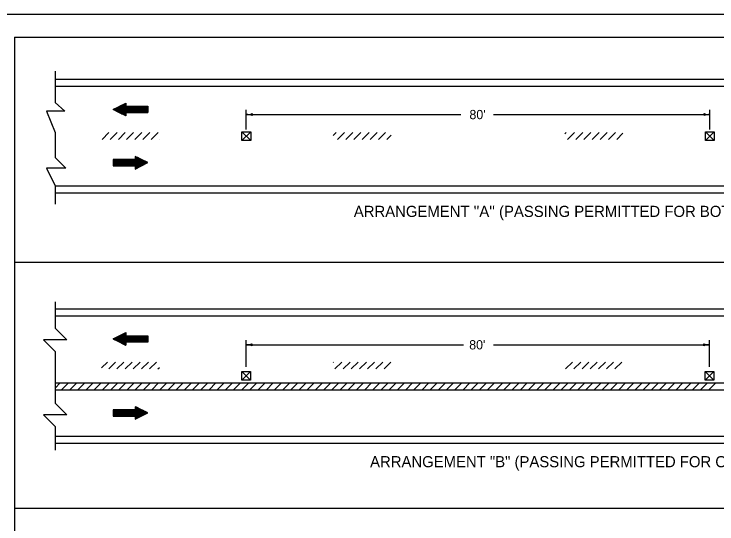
# Model space of a CAD drawing. Extents: x 999.4 to 1036.5, y 999.5 to 1022.5.
# Drawn here: x 1006.99 to 1022.15, y 1011 to 1022 of the extents above; entities that cross this region are included whole.
import ezdxf

# ---------------------------------------------------------------- set-up
doc = ezdxf.new("R2010")
doc.units = 0
for name, color, linetype in [('Level 1', 7, 'Continuous'), ('Level 10', 7, 'Continuous'), ('Level 14', 7, 'Continuous')]:
    doc.layers.add(name, color=color, linetype=linetype)

msp = doc.modelspace()

# ---------------------------------------------------------------- linework, layer by layer
at = {"layer": 'Level 1'}
for p, q in [((1012, 1019.512), (1012, 1019.932)), ((1022, 1019.512), (1022, 1019.932)), ((1012, 1019.832), (1016.626, 1019.832)), ((1017.335, 1019.832), (1022, 1019.832)), ((1008.886, 1019.293), (1009.036, 1019.443)), ((1009.063, 1019.293), (1009.213, 1019.443)), ((1009.239, 1019.293), (1009.389, 1019.443)), ((1009.416, 1019.293), (1009.566, 1019.443)), ((1009.593, 1019.293), (1009.743, 1019.443)), ((1009.77, 1019.293), (1009.92, 1019.443)), ((1009.947, 1019.293), (1010.097, 1019.443)), ((1011.906, 1019.462), (1012.094, 1019.462)), ((1011.906, 1019.274), (1011.906, 1019.462)), ((1011.906, 1019.274), (1012.094, 1019.462)), ((1011.906, 1019.462), (1012.094, 1019.274)), ((1012.094, 1019.462), (1012.094, 1019.274)), ((1013.875, 1019.377), (1013.941, 1019.443)), ((1013.968, 1019.293), (1014.118, 1019.443)), ((1014.145, 1019.293), (1014.295, 1019.443)), ((1014.321, 1019.293), (1014.471, 1019.443)), ((1014.498, 1019.293), (1014.648, 1019.443)), ((1014.675, 1019.293), (1014.825, 1019.443)), ((1014.852, 1019.293), (1015.002, 1019.443)), ((1018.875, 1019.415), (1018.903, 1019.443)), ((1018.93, 1019.293), (1019.08, 1019.443)), ((1019.107, 1019.293), (1019.257, 1019.443)), ((1019.284, 1019.293), (1019.434, 1019.443)), ((1019.461, 1019.293), (1019.611, 1019.443)), ((1019.637, 1019.293), (1019.787, 1019.443)), ((1019.814, 1019.293), (1019.964, 1019.443)), ((1019.991, 1019.293), (1020.125, 1019.427)), ((1021.906, 1019.462), (1022.094, 1019.462)), ((1021.906, 1019.274), (1021.906, 1019.462)), ((1021.906, 1019.274), (1022.094, 1019.462)), ((1021.906, 1019.462), (1022.094, 1019.274)), ((1022.094, 1019.462), (1022.094, 1019.274)), ((1010.123, 1019.293), (1010.125, 1019.295)), ((1012.094, 1019.274), (1011.906, 1019.274)), ((1015.028, 1019.293), (1015.125, 1019.39)), ((1022.094, 1019.274), (1021.906, 1019.274)), ((1007, 1016.646), (1035.5, 1016.646)), ((1011.995, 1014.391), (1011.995, 1014.965)), ((1021.995, 1014.391), (1021.995, 1014.965)), ((1011.995, 1014.865), (1016.686, 1014.865)), ((1017.33, 1014.865), (1021.995, 1014.865)), ((1008.875, 1014.365), (1009.004, 1014.493)), ((1009.03, 1014.343), (1009.18, 1014.493)), ((1009.207, 1014.343), (1009.357, 1014.493)), ((1009.384, 1014.343), (1009.534, 1014.493)), ((1009.561, 1014.343), (1009.711, 1014.493)), ((1009.738, 1014.343), (1009.888, 1014.493)), ((1009.914, 1014.343), (1010.064, 1014.493)), ((1013.875, 1014.485), (1013.884, 1014.493)), ((1013.91, 1014.343), (1014.06, 1014.493)), ((1014.087, 1014.343), (1014.237, 1014.493)), ((1014.264, 1014.343), (1014.414, 1014.493)), ((1014.441, 1014.343), (1014.591, 1014.493)), ((1014.617, 1014.343), (1014.767, 1014.493)), ((1014.794, 1014.343), (1014.944, 1014.493)), ((1014.971, 1014.343), (1015.121, 1014.493)), ((1018.889, 1014.343), (1019.039, 1014.493)), ((1019.066, 1014.343), (1019.216, 1014.493)), ((1019.243, 1014.343), (1019.393, 1014.493)), ((1019.42, 1014.343), (1019.57, 1014.493)), ((1019.597, 1014.343), (1019.747, 1014.493)), ((1019.773, 1014.343), (1019.923, 1014.493)), ((1019.95, 1014.343), (1020.1, 1014.493)), ((1010.091, 1014.343), (1010.125, 1014.377)), ((1011.901, 1014.287), (1012.089, 1014.287)), ((1011.901, 1014.099), (1011.901, 1014.287)), ((1011.901, 1014.099), (1012.089, 1014.287)), ((1011.901, 1014.287), (1012.089, 1014.099)), ((1012.089, 1014.287), (1012.089, 1014.099)), ((1021.901, 1014.287), (1022.089, 1014.287)), ((1021.901, 1014.099), (1021.901, 1014.287)), ((1021.901, 1014.099), (1022.089, 1014.287)), ((1021.901, 1014.287), (1022.089, 1014.099)), ((1022.089, 1014.287), (1022.089, 1014.099)), ((1007.875, 1014.037), (1007.881, 1014.043)), ((1007.875, 1013.932), (1007.986, 1014.043)), ((1008.013, 1013.893), (1008.163, 1014.043)), ((1008.19, 1013.893), (1008.34, 1014.043)), ((1008.367, 1013.893), (1008.517, 1014.043)), ((1008.543, 1013.893), (1008.693, 1014.043)), ((1008.72, 1013.893), (1008.87, 1014.043)), ((1008.897, 1013.893), (1009.047, 1014.043)), ((1009.074, 1013.893), (1009.224, 1014.043)), ((1009.25, 1013.893), (1009.4, 1014.043)), ((1009.427, 1013.893), (1009.577, 1014.043)), ((1009.604, 1013.893), (1009.754, 1014.043)), ((1009.781, 1013.893), (1009.931, 1014.043)), ((1009.958, 1013.893), (1010.108, 1014.043)), ((1010.134, 1013.893), (1010.284, 1014.043)), ((1010.311, 1013.893), (1010.461, 1014.043)), ((1010.488, 1013.893), (1010.638, 1014.043)), ((1010.665, 1013.893), (1010.815, 1014.043)), ((1010.841, 1013.893), (1010.991, 1014.043)), ((1011.018, 1013.893), (1011.168, 1014.043)), ((1011.195, 1013.893), (1011.345, 1014.043)), ((1011.372, 1013.893), (1011.522, 1014.043)), ((1011.549, 1013.893), (1011.699, 1014.043)), ((1011.725, 1013.893), (1011.875, 1014.043)), ((1012.089, 1014.099), (1011.901, 1014.099)), ((1011.902, 1013.893), (1012.052, 1014.043)), ((1012.079, 1013.893), (1012.229, 1014.043)), ((1012.256, 1013.893), (1012.406, 1014.043)), ((1012.432, 1013.893), (1012.582, 1014.043)), ((1012.609, 1013.893), (1012.759, 1014.043)), ((1012.786, 1013.893), (1012.936, 1014.043)), ((1012.963, 1013.893), (1013.113, 1014.043)), ((1013.14, 1013.893), (1013.29, 1014.043)), ((1013.316, 1013.893), (1013.466, 1014.043)), ((1013.493, 1013.893), (1013.643, 1014.043)), ((1013.67, 1013.893), (1013.82, 1014.043)), ((1013.847, 1013.893), (1013.997, 1014.043)), ((1014.023, 1013.893), (1014.173, 1014.043)), ((1014.2, 1013.893), (1014.35, 1014.043)), ((1014.377, 1013.893), (1014.527, 1014.043)), ((1014.554, 1013.893), (1014.704, 1014.043)), ((1014.731, 1013.893), (1014.881, 1014.043)), ((1014.907, 1013.893), (1015.057, 1014.043)), ((1015.084, 1013.893), (1015.234, 1014.043)), ((1015.261, 1013.893), (1015.411, 1014.043)), ((1015.438, 1013.893), (1015.588, 1014.043)), ((1015.614, 1013.893), (1015.764, 1014.043)), ((1015.791, 1013.893), (1015.941, 1014.043)), ((1015.968, 1013.893), (1016.118, 1014.043)), ((1016.145, 1013.893), (1016.295, 1014.043)), ((1016.321, 1013.893), (1016.471, 1014.043)), ((1016.498, 1013.893), (1016.648, 1014.043)), ((1016.675, 1013.893), (1016.825, 1014.043)), ((1016.852, 1013.893), (1017.002, 1014.043)), ((1017.029, 1013.893), (1017.179, 1014.043)), ((1017.205, 1013.893), (1017.355, 1014.043)), ((1017.382, 1013.893), (1017.532, 1014.043)), ((1017.559, 1013.893), (1017.709, 1014.043)), ((1017.736, 1013.893), (1017.886, 1014.043)), ((1017.912, 1013.893), (1018.062, 1014.043)), ((1018.089, 1013.893), (1018.239, 1014.043)), ((1018.266, 1013.893), (1018.416, 1014.043)), ((1018.443, 1013.893), (1018.593, 1014.043)), ((1018.62, 1013.893), (1018.77, 1014.043)), ((1018.796, 1013.893), (1018.946, 1014.043)), ((1018.973, 1013.893), (1019.123, 1014.043)), ((1019.15, 1013.893), (1019.3, 1014.043)), ((1019.327, 1013.893), (1019.477, 1014.043)), ((1019.503, 1013.893), (1019.653, 1014.043)), ((1019.68, 1013.893), (1019.83, 1014.043)), ((1019.857, 1013.893), (1020.007, 1014.043)), ((1020.034, 1013.893), (1020.184, 1014.043)), ((1020.211, 1013.893), (1020.361, 1014.043)), ((1020.387, 1013.893), (1020.537, 1014.043)), ((1020.564, 1013.893), (1020.714, 1014.043)), ((1020.741, 1013.893), (1020.891, 1014.043)), ((1020.918, 1013.893), (1021.068, 1014.043)), ((1021.094, 1013.893), (1021.244, 1014.043)), ((1021.271, 1013.893), (1021.421, 1014.043)), ((1021.448, 1013.893), (1021.598, 1014.043)), ((1021.625, 1013.893), (1021.775, 1014.043)), ((1021.802, 1013.893), (1021.952, 1014.043)), ((1022.089, 1014.099), (1021.901, 1014.099)), ((1021.978, 1013.893), (1022.128, 1014.043)), ((1007, 1011.343), (1035.5, 1011.343))]:
    msp.add_line(p, q, dxfattribs=at)
for points in [[(1007.875, 1020.769), (1007.875, 1020.091), (1008.086, 1019.902), (1007.687, 1019.902), (1007.875, 1019.443), (1007.875, 1018.904), (1008.106, 1018.674), (1007.687, 1018.674)], [(1007.875, 1020.593), (1034.875, 1020.593)], [(1007.875, 1020.443), (1034.875, 1020.443)], [(1009.302, 1020.031), (1009.397, 1020.031)], [(1009.315, 1020.038), (1009.397, 1020.038)], [(1009.329, 1020.044), (1009.397, 1020.044)], [(1009.342, 1020.051), (1009.397, 1020.051)], [(1009.356, 1020.058), (1009.397, 1020.058)], [(1009.37, 1020.065), (1009.397, 1020.065)], [(1009.383, 1020.072), (1009.397, 1020.072)], [(1009.397, 1020.078), (1009.397, 1020.078)], [(1009.131, 1019.946), (1009.874, 1019.946)], [(1009.133, 1019.939), (1009.874, 1019.939)], [(1009.144, 1019.953), (1009.874, 1019.953)], [(1009.144, 1019.953), (1009.874, 1019.953)], [(1009.147, 1019.932), (1009.874, 1019.932)], [(1009.158, 1019.96), (1009.874, 1019.96)], [(1009.16, 1019.925), (1009.874, 1019.925)], [(1009.172, 1019.966), (1009.874, 1019.966)], [(1009.174, 1019.919), (1009.874, 1019.919)], [(1009.185, 1019.973), (1009.874, 1019.973)], [(1009.187, 1019.912), (1009.874, 1019.912)], [(1009.199, 1019.98), (1009.874, 1019.98)], [(1009.201, 1019.905), (1009.874, 1019.905)], [(1009.213, 1019.987), (1009.874, 1019.987)], [(1009.214, 1019.898), (1009.874, 1019.898)], [(1009.226, 1019.993), (1009.874, 1019.993)], [(1009.228, 1019.891), (1009.874, 1019.891)], [(1009.24, 1020), (1009.874, 1020)], [(1009.241, 1019.885), (1009.874, 1019.885)], [(1009.254, 1020.007), (1009.874, 1020.007)], [(1009.255, 1019.878), (1009.874, 1019.878)], [(1009.26, 1020.01), (1009.874, 1020.01)], [(1009.274, 1020.017), (1009.397, 1020.017)], [(1009.288, 1020.024), (1009.397, 1020.024)], [(1009.269, 1019.871), (1009.397, 1019.871)], [(1009.282, 1019.864), (1009.397, 1019.864)], [(1009.282, 1019.864), (1009.397, 1019.864)], [(1009.296, 1019.857), (1009.397, 1019.857)], [(1009.309, 1019.851), (1009.397, 1019.851)], [(1009.323, 1019.844), (1009.397, 1019.844)], [(1009.336, 1019.837), (1009.397, 1019.837)], [(1009.35, 1019.83), (1009.397, 1019.83)], [(1009.363, 1019.823), (1009.397, 1019.823)], [(1009.377, 1019.816), (1009.397, 1019.816)], [(1009.391, 1019.81), (1009.397, 1019.81)], [(1009.738, 1018.861), (1009.125, 1018.861)], [(1009.745, 1018.858), (1009.125, 1018.858)], [(1009.759, 1018.851), (1009.125, 1018.851)], [(1009.772, 1018.844), (1009.125, 1018.844)], [(1009.786, 1018.837), (1009.125, 1018.837)], [(1009.799, 1018.83), (1009.125, 1018.83)], [(1009.813, 1018.824), (1009.125, 1018.824)], [(1009.827, 1018.817), (1009.125, 1018.817)], [(1009.602, 1018.929), (1009.601, 1018.929)], [(1009.615, 1018.922), (1009.601, 1018.922)], [(1009.629, 1018.915), (1009.601, 1018.915)], [(1009.642, 1018.909), (1009.601, 1018.909)], [(1009.656, 1018.902), (1009.601, 1018.902)], [(1009.67, 1018.895), (1009.601, 1018.895)], [(1009.684, 1018.888), (1009.601, 1018.888)], [(1009.697, 1018.881), (1009.601, 1018.881)], [(1009.711, 1018.875), (1009.601, 1018.875)], [(1009.724, 1018.868), (1009.601, 1018.868)], [(1007.687, 1018.674), (1007.875, 1018.293), (1007.875, 1017.896)], [(1009.841, 1018.81), (1009.125, 1018.81)], [(1009.854, 1018.803), (1009.125, 1018.803)], [(1009.854, 1018.803), (1009.125, 1018.803)], [(1009.868, 1018.796), (1009.125, 1018.796)], [(1009.866, 1018.79), (1009.125, 1018.79)], [(1009.852, 1018.783), (1009.125, 1018.783)], [(1009.838, 1018.776), (1009.125, 1018.776)], [(1009.825, 1018.769), (1009.125, 1018.769)], [(1009.811, 1018.762), (1009.125, 1018.762)], [(1009.798, 1018.756), (1009.125, 1018.756)], [(1009.784, 1018.749), (1009.125, 1018.749)], [(1009.771, 1018.742), (1009.125, 1018.742)], [(1009.757, 1018.735), (1009.125, 1018.735)], [(1009.743, 1018.728), (1009.125, 1018.728)], [(1009.73, 1018.722), (1009.601, 1018.722)], [(1009.717, 1018.715), (1009.601, 1018.715)], [(1009.717, 1018.715), (1009.601, 1018.715)], [(1009.703, 1018.708), (1009.601, 1018.708)], [(1009.689, 1018.701), (1009.601, 1018.701)], [(1009.676, 1018.694), (1009.601, 1018.694)], [(1009.662, 1018.687), (1009.601, 1018.687)], [(1009.649, 1018.681), (1009.601, 1018.681)], [(1009.635, 1018.674), (1009.601, 1018.674)], [(1009.621, 1018.667), (1009.601, 1018.667)], [(1009.608, 1018.66), (1009.601, 1018.66)], [(1007.875, 1018.293), (1034.875, 1018.293)], [(1007.875, 1018.143), (1034.875, 1018.143)], [(1007.875, 1015.793), (1007.875, 1015.221), (1008.125, 1014.971), (1007.625, 1014.971), (1007.875, 1014.721), (1007.875, 1013.604), (1008.125, 1013.354), (1007.625, 1013.354), (1007.875, 1013.104), (1007.875, 1012.593)], [(1007.875, 1015.643), (1034.875, 1015.643)], [(1007.875, 1015.493), (1034.875, 1015.493)], [(1009.185, 1015.023), (1009.874, 1015.023)], [(1009.199, 1015.03), (1009.874, 1015.03)], [(1009.213, 1015.037), (1009.874, 1015.037)], [(1009.226, 1015.044), (1009.874, 1015.044)], [(1009.24, 1015.05), (1009.874, 1015.05)], [(1009.254, 1015.057), (1009.874, 1015.057)], [(1009.26, 1015.061), (1009.874, 1015.061)], [(1009.274, 1015.067), (1009.397, 1015.067)], [(1009.288, 1015.074), (1009.397, 1015.074)], [(1009.302, 1015.081), (1009.397, 1015.081)], [(1009.315, 1015.088), (1009.397, 1015.088)], [(1009.329, 1015.095), (1009.397, 1015.095)], [(1009.342, 1015.101), (1009.397, 1015.101)], [(1009.356, 1015.108), (1009.397, 1015.108)], [(1009.37, 1015.115), (1009.397, 1015.115)], [(1009.383, 1015.122), (1009.397, 1015.122)], [(1009.397, 1015.128), (1009.397, 1015.128)], [(1009.131, 1014.996), (1009.874, 1014.996)], [(1009.133, 1014.989), (1009.874, 1014.989)], [(1009.144, 1015.003), (1009.874, 1015.003)], [(1009.144, 1015.003), (1009.874, 1015.003)], [(1009.147, 1014.982), (1009.874, 1014.982)], [(1009.158, 1015.01), (1009.874, 1015.01)], [(1009.16, 1014.975), (1009.874, 1014.975)], [(1009.172, 1015.016), (1009.874, 1015.016)], [(1009.174, 1014.969), (1009.874, 1014.969)], [(1009.187, 1014.962), (1009.874, 1014.962)], [(1009.201, 1014.955), (1009.874, 1014.955)], [(1009.214, 1014.948), (1009.874, 1014.948)], [(1009.228, 1014.941), (1009.874, 1014.941)], [(1009.241, 1014.935), (1009.874, 1014.935)], [(1009.255, 1014.928), (1009.874, 1014.928)], [(1009.269, 1014.921), (1009.397, 1014.921)], [(1009.282, 1014.914), (1009.397, 1014.914)], [(1009.282, 1014.914), (1009.397, 1014.914)], [(1009.296, 1014.907), (1009.397, 1014.907)], [(1009.309, 1014.901), (1009.397, 1014.901)], [(1009.323, 1014.894), (1009.397, 1014.894)], [(1009.336, 1014.887), (1009.397, 1014.887)], [(1009.35, 1014.88), (1009.397, 1014.88)], [(1009.363, 1014.873), (1009.397, 1014.873)], [(1009.377, 1014.867), (1009.397, 1014.867)], [(1009.391, 1014.86), (1009.397, 1014.86)], [(1007.875, 1014.043), (1034.875, 1014.043)], [(1007.875, 1013.893), (1034.875, 1013.893)], [(1009.602, 1013.529), (1009.601, 1013.529)], [(1009.615, 1013.522), (1009.601, 1013.522)], [(1009.629, 1013.516), (1009.601, 1013.516)], [(1009.642, 1013.509), (1009.601, 1013.509)], [(1009.738, 1013.461), (1009.125, 1013.461)], [(1009.745, 1013.458), (1009.125, 1013.458)], [(1009.759, 1013.451), (1009.125, 1013.451)], [(1009.772, 1013.444), (1009.125, 1013.444)], [(1009.786, 1013.437), (1009.125, 1013.437)], [(1009.799, 1013.43), (1009.125, 1013.43)], [(1009.813, 1013.424), (1009.125, 1013.424)], [(1009.827, 1013.417), (1009.125, 1013.417)], [(1009.841, 1013.41), (1009.125, 1013.41)], [(1009.854, 1013.403), (1009.125, 1013.403)], [(1009.854, 1013.403), (1009.125, 1013.403)], [(1009.868, 1013.396), (1009.125, 1013.396)], [(1009.866, 1013.39), (1009.125, 1013.39)], [(1009.852, 1013.383), (1009.125, 1013.383)], [(1009.838, 1013.376), (1009.125, 1013.376)], [(1009.825, 1013.369), (1009.125, 1013.369)], [(1009.811, 1013.362), (1009.125, 1013.362)], [(1009.798, 1013.356), (1009.125, 1013.356)], [(1009.656, 1013.502), (1009.601, 1013.502)], [(1009.67, 1013.495), (1009.601, 1013.495)], [(1009.684, 1013.488), (1009.601, 1013.488)], [(1009.697, 1013.481), (1009.601, 1013.481)], [(1009.711, 1013.475), (1009.601, 1013.475)], [(1009.724, 1013.468), (1009.601, 1013.468)], [(1009.784, 1013.349), (1009.125, 1013.349)], [(1009.771, 1013.342), (1009.125, 1013.342)], [(1009.757, 1013.335), (1009.125, 1013.335)], [(1009.743, 1013.328), (1009.125, 1013.328)], [(1009.73, 1013.322), (1009.601, 1013.322)], [(1009.717, 1013.315), (1009.601, 1013.315)], [(1009.717, 1013.315), (1009.601, 1013.315)], [(1009.703, 1013.308), (1009.601, 1013.308)], [(1009.689, 1013.301), (1009.601, 1013.301)], [(1009.676, 1013.294), (1009.601, 1013.294)], [(1009.662, 1013.288), (1009.601, 1013.288)], [(1009.649, 1013.281), (1009.601, 1013.281)], [(1009.635, 1013.274), (1009.601, 1013.274)], [(1009.621, 1013.267), (1009.601, 1013.267)], [(1009.608, 1013.26), (1009.601, 1013.26)], [(1007.875, 1012.893), (1034.875, 1012.893)], [(1007.875, 1012.743), (1034.875, 1012.743)]]:
    msp.add_lwpolyline(points, dxfattribs=at)
for points in [[(1009.125, 1019.943), (1009.397, 1020.079), (1009.397, 1020.01), (1009.874, 1020.01), (1009.874, 1019.874), (1009.397, 1019.874), (1009.397, 1019.806)], [(1009.874, 1018.794), (1009.601, 1018.929), (1009.601, 1018.861), (1009.125, 1018.861), (1009.125, 1018.725), (1009.601, 1018.725), (1009.601, 1018.657)], [(1009.125, 1014.993), (1009.397, 1015.129), (1009.397, 1015.061), (1009.874, 1015.061), (1009.874, 1014.925), (1009.397, 1014.925), (1009.397, 1014.856)], [(1009.874, 1013.394), (1009.601, 1013.529), (1009.601, 1013.461), (1009.125, 1013.461), (1009.125, 1013.325), (1009.601, 1013.325), (1009.601, 1013.257)]]:
    msp.add_lwpolyline(points, close=True, dxfattribs=at)
for centre, radius, start, end in [((1012, 1020.222), 0.391, 270, 288.6688), ((1012, 1019.441), 0.391, 71.3472, 89.9939), ((1012, 1020.222), 0.391, 269.9878, 270), ((1012.149, 1019.832), 0.0312, 138.7746, 220.8913), ((1021.851, 1019.832), 0.0312, 318.7746, 40.8913), ((1022, 1020.222), 0.391, 251.3472, 269.9939), ((1022, 1019.441), 0.391, 90, 108.6688), ((1022, 1019.441), 0.391, 89.9878, 90), ((1011.995, 1015.256), 0.391, 270, 288.6688), ((1012.144, 1014.865), 0.0312, 138.7746, 220.8913), ((1021.846, 1014.865), 0.0312, 318.7746, 40.8913), ((1021.995, 1015.256), 0.391, 251.3472, 269.9939), ((1011.995, 1014.475), 0.391, 71.3472, 89.9939), ((1011.995, 1015.256), 0.391, 269.9878, 270), ((1021.995, 1014.475), 0.391, 90, 108.6688), ((1021.995, 1014.475), 0.391, 89.9878, 90)]:
    msp.add_arc(centre, radius, start, end, dxfattribs=at)
at = {"layer": 'Level 10'}
for q in [(1035.5, 1021.5), (1007, 1000.5)]:
    msp.add_line((1007, 1021.5), q, dxfattribs=at)
at = {"layer": 'Level 14'}
msp.add_line((1000, 1022), (1036, 1022), dxfattribs=at)

# ---------------------------------------------------------------- texts
at = {"layer": 'Level 1'}
for s, height, p in [("80'", 0.2, (1016.814, 1019.732)), ("ARRANGEMENT ''A'' (PASSING PERMITTED FOR BOTH DIRECTIONS OF TRAVEL)", 0.24, (1014.319, 1017.623)), ("80'", 0.2, (1016.809, 1014.765)), ('ARRANGEMENT "B" (PASSING PERMITTED FOR ONE DIRECTION OF TRAVEL)', 0.24, (1014.67, 1012.223))]:
    msp.add_text(s, height=height, dxfattribs=at).set_placement(p)

doc.saveas('drawing.dxf')
